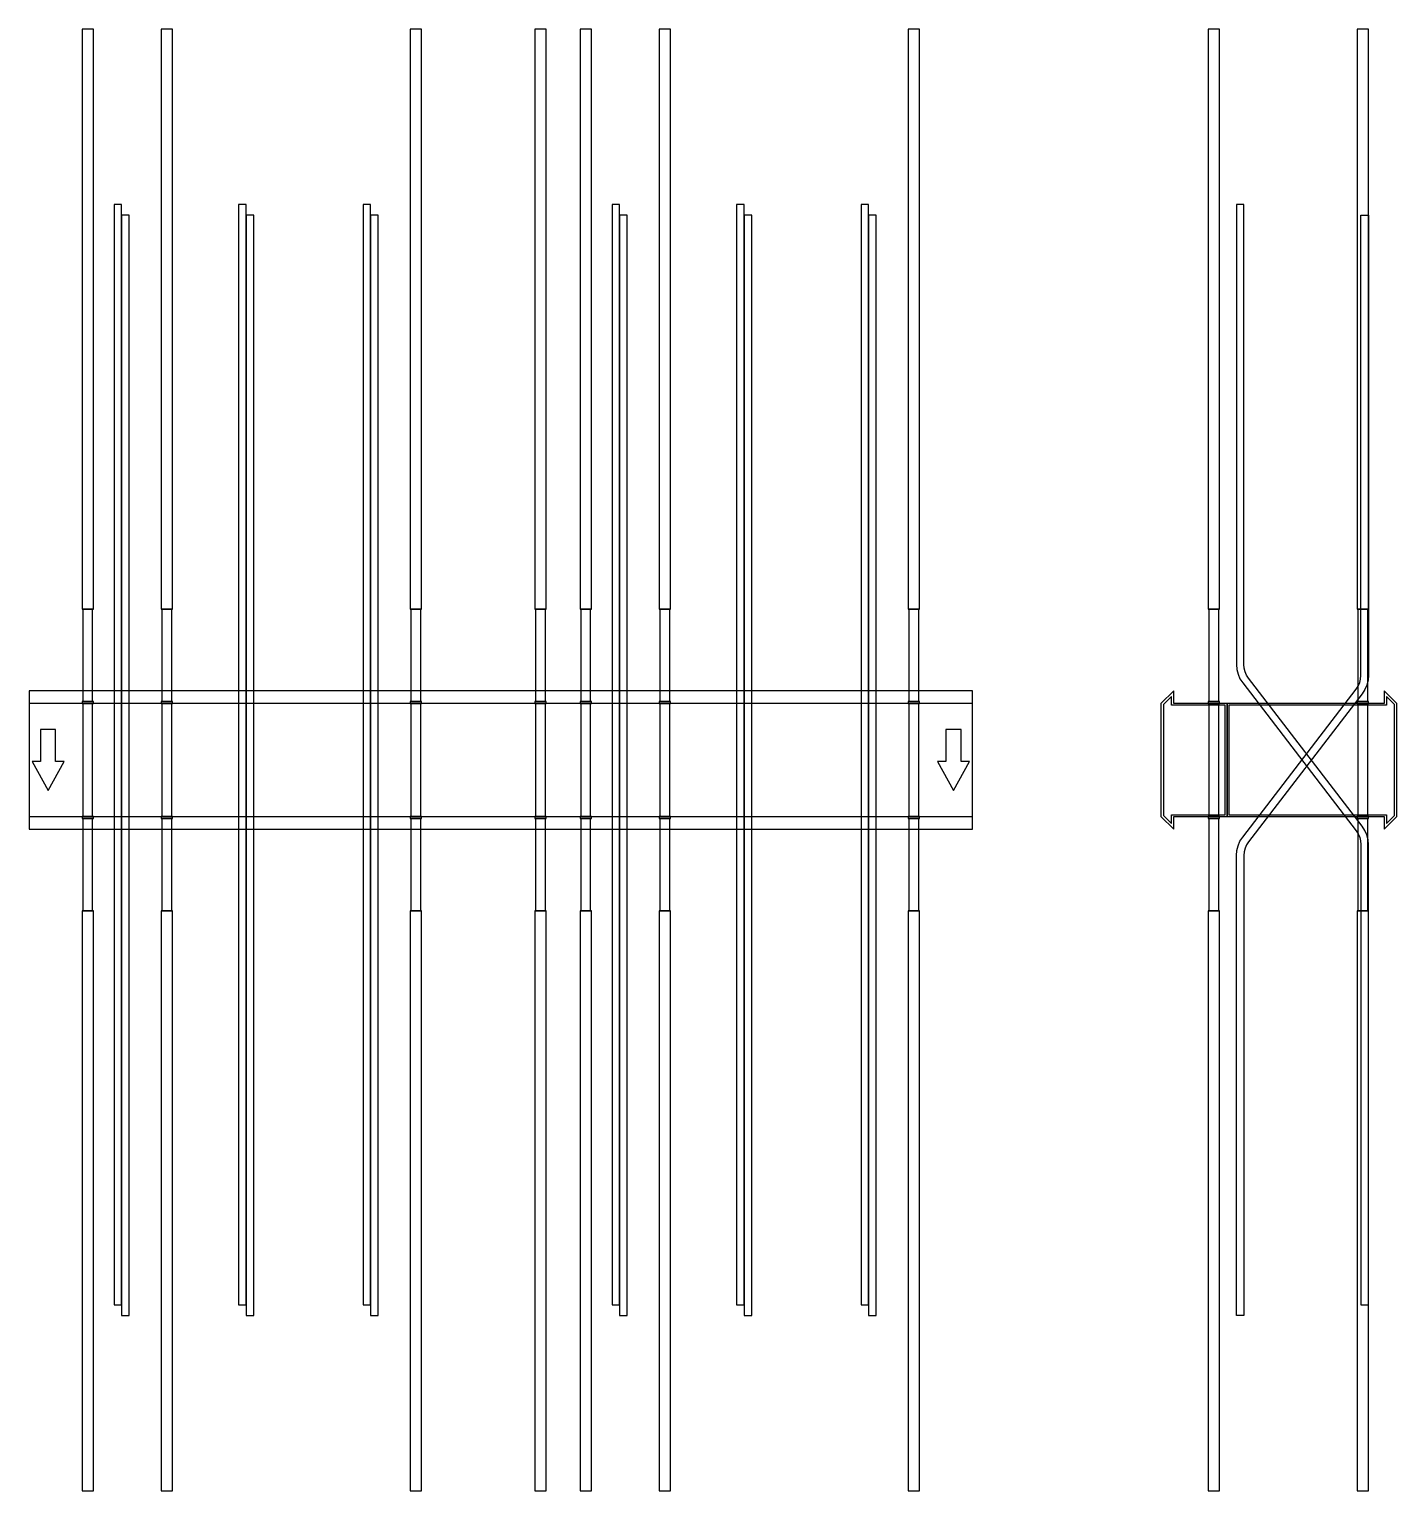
# Model space of a CAD drawing. Extents: x 0 to 1450, y -775 to 775.
import ezdxf

# ---------------------------------------------------------------- set-up
doc = ezdxf.new("R2010")
doc.units = 0
doc.layers.add('Halfen', color=7, linetype='CONTINUOUS')

msp = doc.modelspace()

# ---------------------------------------------------------------- linework, layer by layer
at = {"layer": 'Halfen', "color": 7}
for points in [[(68, 160), (68, 775), (56, 775), (56, 160)], [(152, 160), (152, 775), (140, 775), (140, 160)], [(416, 160), (416, 775), (404, 775), (404, 160)], [(548, 160), (548, 775), (536, 775), (536, 160)], [(596, 160), (596, 775), (584, 775), (584, 160)], [(680, 160), (680, 775), (668, 775), (668, 160)], [(944, 160), (944, 775), (932, 775), (932, 160)], [(1262, 160), (1262, 775), (1250, 775), (1250, 160)], [(1420, 160), (1420, 775), (1408, 775), (1408, 160)], [(98, -577.739), (98, 589.296), (90, 589.296), (90, -577.739)], [(230, -577.739), (230, 589.296), (222, 589.296), (222, -577.739)], [(362, -577.739), (362, 589.296), (354, 589.296), (354, -577.739)], [(626, -577.739), (626, 589.296), (618, 589.296), (618, -577.739)], [(758, -577.739), (758, 589.296), (750, 589.296), (750, -577.739)], [(890, -577.739), (890, 589.296), (882, 589.296), (882, -577.739)], [(1420, -577.739), (1420, -89.739), (1419.573, -84.526), (1418.302, -79.453), (1416.221, -74.654), (1413.387, -70.259), (1292.96, 86.686), (1290.834, 89.983), (1289.274, 93.582), (1288.321, 97.387), (1288, 101.296), (1288, 589.296), (1280, 589.296), (1280, 101.296), (1280.427, 96.084), (1281.698, 91.01), (1283.779, 86.212), (1286.613, 81.816), (1407.04, -75.129), (1409.166, -78.425), (1410.726, -82.024), (1411.679, -85.829), (1412, -89.739), (1412, -577.739)], [(106, -589.296), (106, 577.739), (98, 577.739), (98, -589.296)], [(238, -589.296), (238, 577.739), (230, 577.739), (230, -589.296)], [(370, -589.296), (370, 577.739), (362, 577.739), (362, -589.296)], [(634, -589.296), (634, 577.739), (626, 577.739), (626, -589.296)], [(766, -589.296), (766, 577.739), (758, 577.739), (758, -589.296)], [(898, -589.296), (898, 577.739), (890, 577.739), (890, -589.296)], [(1280, -589.296), (1280, -101.296), (1280.427, -96.084), (1281.698, -91.01), (1283.779, -86.211), (1286.613, -81.816), (1407.04, 75.129), (1409.166, 78.425), (1410.726, 82.024), (1411.679, 85.83), (1412, 89.739), (1412, 577.739), (1420, 577.739), (1420, 89.739), (1419.573, 84.526), (1418.302, 79.453), (1416.221, 74.654), (1413.387, 70.259), (1292.96, -86.686), (1290.834, -89.983), (1289.274, -93.582), (1288.321, -97.387), (1288, -101.296), (1288, -589.296)], [(67.25, 62), (67.25, 160), (56.75, 160), (56.75, 62)], [(151.25, 62), (151.25, 160), (140.75, 160), (140.75, 62)], [(415.25, 62), (415.25, 160), (404.75, 160), (404.75, 62)], [(547.25, 62), (547.25, 160), (536.75, 160), (536.75, 62)], [(595.25, 62), (595.25, 160), (584.75, 160), (584.75, 62)], [(679.25, 62), (679.25, 160), (668.75, 160), (668.75, 62)], [(943.25, 62), (943.25, 160), (932.75, 160), (932.75, 62)], [(1261.25, 62), (1261.25, 160), (1250.75, 160), (1250.75, 62)], [(1419.25, 62), (1419.25, 160), (1408.75, 160), (1408.75, 62)], [(0, -73.5), (1000, -73.5), (1000, 73.5), (0, 73.5)], [(68, 60), (68, 62), (56, 62), (56, 60)], [(152, 60), (152, 62), (140, 62), (140, 60)], [(416, 60), (416, 62), (404, 62), (404, 60)], [(548, 60), (548, 62), (536, 62), (536, 60)], [(596, 60), (596, 62), (584, 62), (584, 60)], [(680, 60), (680, 62), (668, 62), (668, 60)], [(944, 60), (944, 62), (932, 62), (932, 60)], [(1270, -60), (1270, 60), (1213.5, 60), (1213.5, 73.5), (1200, 60), (1200, -60), (1213.5, -73.5), (1213.5, -60)], [(1268, -58), (1268, 58), (1211, 58), (1211, 67.25), (1202.5, 58.75), (1202.5, -58.75), (1211, -67.25), (1211, -58)], [(1262, 60), (1262, 62), (1250, 62), (1250, 60)], [(1450, -60), (1450, 60), (1436.5, 73.5), (1436.5, 60), (1270, 60), (1270, -60), (1436.5, -60), (1436.5, -73.5)], [(1447.5, -58.75), (1447.5, 58.75), (1439, 67.25), (1439, 58), (1272, 58), (1272, -58), (1439, -58), (1439, -67.25)], [(1420, 60), (1420, 62), (1408, 62), (1408, 60)], [(0, -60), (1000, -60), (1000, 60), (0, 60)], [(67.25, -60), (67.25, 60), (56.75, 60), (56.75, -60)], [(151.25, -60), (151.25, 60), (140.75, 60), (140.75, -60)], [(415.25, -60), (415.25, 60), (404.75, 60), (404.75, -60)], [(547.25, -60), (547.25, 60), (536.75, 60), (536.75, -60)], [(595.25, -60), (595.25, 60), (584.75, 60), (584.75, -60)], [(679.25, -60), (679.25, 60), (668.75, 60), (668.75, -60)], [(943.25, -60), (943.25, 60), (932.75, 60), (932.75, -60)], [(1261.25, -60), (1261.25, 60), (1250.75, 60), (1250.75, -60)], [(1419.25, -60), (1419.25, 60), (1408.75, 60), (1408.75, -60)], [(20, -32.5), (37, -1.5), (28, -1.5), (28, 32.5), (12, 32.5), (12, -1.5), (3, -1.5)], [(980, -32.5), (997, -1.5), (988, -1.5), (988, 32.5), (972, 32.5), (972, -1.5), (963, -1.5)], [(68, -62), (68, -60), (56, -60), (56, -62)], [(67.25, -160), (67.25, -62), (56.75, -62), (56.75, -160)], [(152, -62), (152, -60), (140, -60), (140, -62)], [(151.25, -160), (151.25, -62), (140.75, -62), (140.75, -160)], [(416, -62), (416, -60), (404, -60), (404, -62)], [(415.25, -160), (415.25, -62), (404.75, -62), (404.75, -160)], [(548, -62), (548, -60), (536, -60), (536, -62)], [(547.25, -160), (547.25, -62), (536.75, -62), (536.75, -160)], [(596, -62), (596, -60), (584, -60), (584, -62)], [(595.25, -160), (595.25, -62), (584.75, -62), (584.75, -160)], [(680, -62), (680, -60), (668, -60), (668, -62)], [(679.25, -160), (679.25, -62), (668.75, -62), (668.75, -160)], [(944, -62), (944, -60), (932, -60), (932, -62)], [(943.25, -160), (943.25, -62), (932.75, -62), (932.75, -160)], [(1262, -62), (1262, -60), (1250, -60), (1250, -62)], [(1261.25, -160), (1261.25, -62), (1250.75, -62), (1250.75, -160)], [(1420, -62), (1420, -60), (1408, -60), (1408, -62)], [(1419.25, -160), (1419.25, -62), (1408.75, -62), (1408.75, -160)], [(68, -775), (68, -160), (56, -160), (56, -775)], [(152, -775), (152, -160), (140, -160), (140, -775)], [(416, -775), (416, -160), (404, -160), (404, -775)], [(548, -775), (548, -160), (536, -160), (536, -775)], [(596, -775), (596, -160), (584, -160), (584, -775)], [(680, -775), (680, -160), (668, -160), (668, -775)], [(944, -775), (944, -160), (932, -160), (932, -775)], [(1262, -775), (1262, -160), (1250, -160), (1250, -775)], [(1420, -775), (1420, -160), (1408, -160), (1408, -775)]]:
    msp.add_lwpolyline(points, close=True, dxfattribs=at)

doc.saveas('drawing.dxf')
